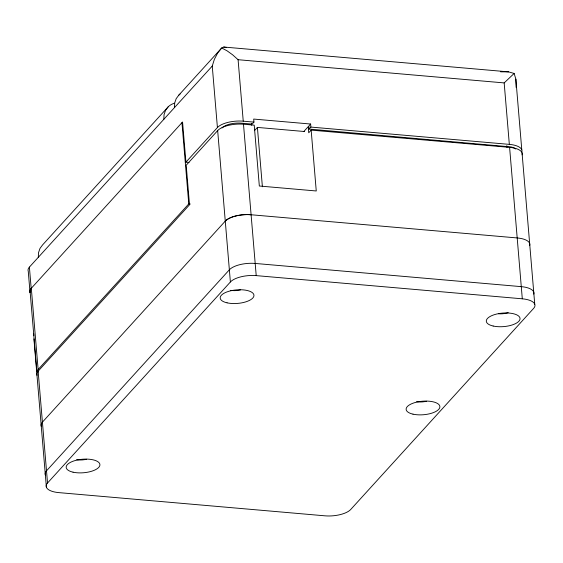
<?xml version="1.0" encoding="UTF-8"?>
<svg xmlns="http://www.w3.org/2000/svg" width="563" height="563" viewBox="0 0 563 563"><rect width="100%" height="100%" fill="white"/><g stroke="black" fill="none" stroke-linecap="round" stroke-linejoin="round"><path stroke-width="0.84" d="M38.298 257.326L38.53 252.653L39.994 248.41L42.605 244.884L168.14 106.879A19.705 16.587 42.3 0 1 174.495 103.219M163.826 119.321L164.051 114.648L165.522 110.404L168.14 106.879M174.467 107.624L174.692 102.952L176.163 98.708L178.781 95.182L221.702 47.961L223.785 47.032L508.593 71.867L514.132 73.457L515.863 79.151L521.781 149.772M516.109 87.364L515.863 79.151M189.027 162.433L185.931 162.158L217.417 127.548L212.251 66.075L214.369 59.319L217.592 53.147L221.702 47.961L227.065 50.818L232.632 54.822L238.086 59.706L504.174 82.909L514.132 73.457M38.573 371.784L36.891 371.636L38.136 369.518L188.774 203.905L181.955 122.657M522.14 154.853A19.994 8.002 -4.8 0 0 509.599 147.372L311.156 130.123L316.258 190.977L259.332 186.015L254.23 125.162L243.49 124.226A19.994 8.002 -4.8 0 0 217.663 130.595L186.198 165.248L189.513 204.798L38.136 371.179L36.891 373.297L36.989 375.387M303.914 131.411L308.214 126.682L308.735 132.784L311.156 130.123M29.396 267.108L31.183 288.411A19.994 8.002 -4.8 0 0 30.043 292.619L28.256 271.317A19.994 8.002 -4.8 0 1 29.396 267.108L212.251 66.075M31.183 288.411L182.56 121.995L185.931 162.158M515.729 148.991A14.955 5.989 -4.8 0 0 510.908 146.908L309.066 129.068L310.882 127.076L310.628 124.029L253.695 119.067L253.948 122.108L252.133 124.106L241.428 123.17A14.997 6.003 -4.8 0 0 222.054 127.949M254.462 130.651L257.404 127.414L304.611 131.531M310.628 124.029L308.813 126.028L309.066 129.068M529.741 245.433A19.994 8.002 -4.8 0 0 517.193 237.945L251.098 214.756A19.994 8.002 -4.8 0 0 225.27 221.118L42.415 422.144A19.994 8.002 -4.8 0 0 41.275 426.36M47.531 483.012L230.387 281.986A19.994 8.002 -4.8 0 1 256.214 275.617L522.302 298.812A19.994 8.002 -4.8 0 1 533.604 308.418L350.749 509.452A19.994 8.002 -4.8 0 1 324.914 515.821L58.826 492.618A19.994 8.002 -4.8 0 1 47.531 483.012L38.136 371.179M500.598 71.818L508.593 71.867M217.417 127.548A19.994 8.002 -4.8 0 1 243.244 121.179L253.948 122.108M310.882 127.076L509.332 144.374A19.994 8.002 -4.8 0 1 521.88 151.855M188.774 203.905L190.322 204.038M223.785 47.032L226.333 47.51M522.042 152.77L534.744 304.21M504.174 82.909L509.332 144.374M509.599 147.372L522.302 298.812M506.806 145.676L506.953 147.422M257.404 127.414L262.393 186.768M251.443 123.48L251.584 125.218M238.086 59.706L243.244 121.179M243.49 124.226L256.214 275.617M217.663 130.595L230.387 281.986M38.136 369.518L31.31 288.27A19.994 8.002 -4.8 0 0 30.17 292.478L36.891 371.636M33.928 338.87L46.384 487.227M33.696 333.599L33.794 335.689M45.364 475.052A19.994 8.002 -4.8 0 1 46.504 470.844L229.359 269.811A19.994 8.002 -4.8 0 1 255.194 263.442L521.282 286.644A19.994 8.002 -4.8 0 1 533.83 294.125M426.395 401.257A10.662 4.272 -4.8 0 1 416.599 401.679M86.442 459.267A10.662 4.272 -4.8 0 1 76.638 459.69M508.192 312.655A10.662 4.272 -4.8 0 1 498.424 313.76M240.471 289.924A10.662 4.272 -4.8 0 1 230.675 290.346M178.781 95.182A19.705 16.587 42.3 0 1 180.097 94.028M225.263 221.125A19.994 8.002 -4.8 0 1 251.098 214.756M412.996 414.157A16.925 6.777 -4.8 0 0 439.78 407.556A16.925 6.777 -4.8 0 0 416.24 402.228A16.925 6.777 -4.8 0 0 412.996 414.157M73.035 472.174A16.925 6.777 -4.8 0 0 99.82 465.566A16.925 6.777 -4.8 0 0 76.279 460.245A16.925 6.777 -4.8 0 0 73.035 472.174M493.16 326.026A16.925 6.777 -4.8 0 0 519.945 319.418A16.925 6.777 -4.8 0 0 496.404 314.098A16.925 6.777 -4.8 0 0 493.16 326.026M227.072 302.831A16.925 6.777 -4.8 0 0 253.857 296.222A16.925 6.777 -4.8 0 0 230.316 290.895A16.925 6.777 -4.8 0 0 227.072 302.831"/></g></svg>
